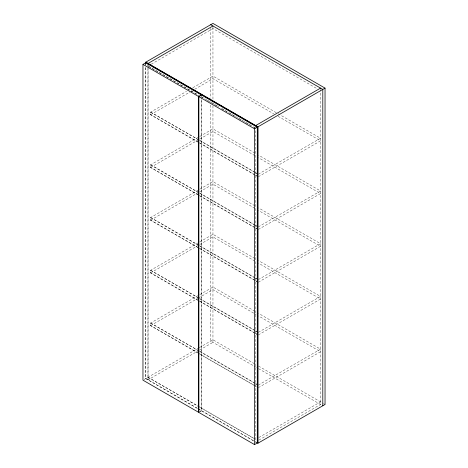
<?xml version="1.0" encoding="UTF-8"?>
<svg xmlns="http://www.w3.org/2000/svg" width="468" height="468" viewBox="0 0 468 468"><rect width="100%" height="100%" fill="white"/><g stroke="black" fill="none" stroke-linecap="round" stroke-linejoin="round"><path stroke-width="0.35" stroke-dasharray="2.34 1.75" d="M151.217 64.221L212.952 28.577L317.386 88.873M254.996 175.032L150.561 114.736L150.561 112.15L186.539 91.377M192.828 87.75L212.952 76.126L277.512 113.402M150.561 114.736L190.312 91.787M190.938 91.424L192.196 90.698M194.711 89.248L212.952 78.718L273.716 113.8M254.996 227.764L150.561 167.468L150.561 164.876L199.116 136.843M199.742 136.481L212.952 128.858L255.996 153.703M150.561 167.468L199.116 139.435M199.742 139.072L212.952 131.444L255.996 156.294M254.996 280.49L150.561 220.194L150.561 217.608L199.116 189.575M199.742 189.212L212.952 181.584L255.996 206.435M150.561 220.194L199.116 192.161M199.742 191.798L212.952 184.176L255.996 209.02M258.283 174.201L320.551 138.253L280.677 115.227M258.283 176.787L320.551 140.839L278.144 116.356M254.996 333.216L150.561 272.926L150.561 270.334L199.116 242.301M199.742 241.938L212.952 234.31L255.996 259.161M150.561 272.926L199.116 244.887M199.742 244.524L212.952 236.902L255.996 261.752M258.283 226.927L320.551 190.979L258.523 155.165M258.283 229.519L320.551 193.565L258.523 157.757M254.996 385.948L150.561 325.652L150.561 323.06L199.116 295.027M199.742 294.664L212.952 287.042L255.996 311.887M150.561 325.652L197.859 298.344M198.485 297.981L212.952 289.628L255.996 314.478M258.283 279.659L320.551 243.705L258.523 207.897M258.283 282.245L320.551 246.297L258.523 210.483M144.062 379.542L199.093 347.771M199.374 347.607L212.952 339.768L256.014 364.63M199.093 350.356L147.946 379.887L147.946 67.176M199.725 349.994L212.952 342.36L212.952 102.708M258.283 332.385L320.551 296.437L258.523 260.623M258.283 334.971L320.551 299.023L258.523 263.209M198.631 412.314L201.369 410.734L201.369 97.865M199.976 411.828L201.62 410.881L201.62 98.011M258.283 385.111L320.551 349.163L258.523 313.349M258.283 387.703L320.551 351.749L258.523 315.941M258.822 437.533L320.551 401.889M258.822 440.119L320.551 404.481L320.551 89.569M278.144 113.765L280.045 114.865M148.701 66.403L198.707 95.273M201.234 96.736L218.96 106.967M221.493 108.424L255.668 128.162M148.578 66.474L198.578 95.343M201.111 96.806L203.644 98.268M206.809 100.093L211.869 103.018M214.402 104.481L218.837 107.037M222.002 108.863L227.062 111.788M229.595 113.25L235.293 116.538M238.458 118.363L242.886 120.925M245.419 122.382L250.479 125.307M253.644 127.138L255.546 128.232M198.789 139.85L150.684 112.08L150.684 114.666L198.789 142.442M199.421 140.219L255.119 172.376M255.75 172.739L257.652 173.833M150.561 112.15L254.996 172.446M255.627 172.809L257.529 173.909M199.421 142.804L255.119 174.962M255.75 175.33L257.652 176.424M255.627 175.401L257.529 176.494M198.789 192.576L150.684 164.806L150.684 167.398L198.789 195.168M199.421 192.945L255.119 225.102M255.75 225.465L257.652 226.565M150.561 164.876L254.996 225.172M255.627 225.541L257.529 226.635M199.421 195.53L255.119 227.688M255.75 228.056L257.652 229.15M255.627 228.127L257.529 229.226M198.789 245.308L150.684 217.532L150.684 220.124L198.789 247.894M199.421 245.671L255.119 277.828M255.75 278.197L257.652 279.291M150.561 217.608L254.996 277.904M255.627 278.267L257.529 279.361M199.421 248.262L255.119 280.42M255.75 280.782L257.652 281.882M255.627 280.858L257.529 281.952M198.789 298.034L150.684 270.264L150.684 272.85L198.789 300.626M199.421 298.403L255.119 330.56M255.75 330.923L257.652 332.023M150.561 270.334L254.996 330.63M255.627 330.993L257.529 332.093M199.421 300.988L255.119 333.146M255.75 333.514L257.652 334.608M255.627 333.585L257.529 334.678M258.523 366.081L323.136 403.381M323.768 403.749L325.038 404.481M256.306 367.386L210.711 341.061L210.711 105.066M258.523 368.667L322.797 405.774M198.789 350.766L150.684 322.99L150.684 325.582L197.519 352.62M199.421 351.129L255.119 383.286M255.75 383.649L257.652 384.749M150.561 323.06L254.996 383.356M255.627 383.725L257.529 384.819M198.157 352.989L253.855 385.146M254.487 385.509L256.388 386.603M148.069 377.231L198.707 406.464M199.339 406.827L255.037 438.984M147.946 377.302L254.914 439.06M197.438 408.318L145.829 378.524L145.829 65.807M198.069 408.687L253.773 440.844M257.353 442.909L255.668 441.938L255.668 129.226M257.289 443.02L145.706 378.594L145.706 65.725M212.952 27.284L212.952 100.117M210.711 28.349L210.711 98.491M148.069 64.098L148.069 66.374M148.069 67.099L148.069 379.817M147.946 64.251L147.946 66.444M145.829 62.887L145.829 65.075M145.706 62.8L145.706 65.151"/><path stroke-width="0.7" d="M145.706 62.226L212.952 23.4L325.038 88.113L325.038 404.481L257.786 443.307L257.786 126.939L145.706 62.226L145.706 63.689M142.962 64.385L145.706 62.8L201.369 94.94L198.631 96.525L142.962 64.385L142.962 380.174L198.631 412.314L198.631 96.525M147.946 63.519L212.952 25.986M198.882 96.665L201.62 95.086L257.289 127.226L257.289 443.02L254.551 444.6L198.882 412.46L198.882 96.665L254.551 128.805L257.289 127.226M255.546 125.64L320.551 88.113M257.786 126.939L325.038 88.113M210.711 24.693L322.797 89.406L322.797 405.774M145.829 62.156L257.909 126.863L257.909 443.231M254.551 128.805L254.551 444.6"/></g></svg>
